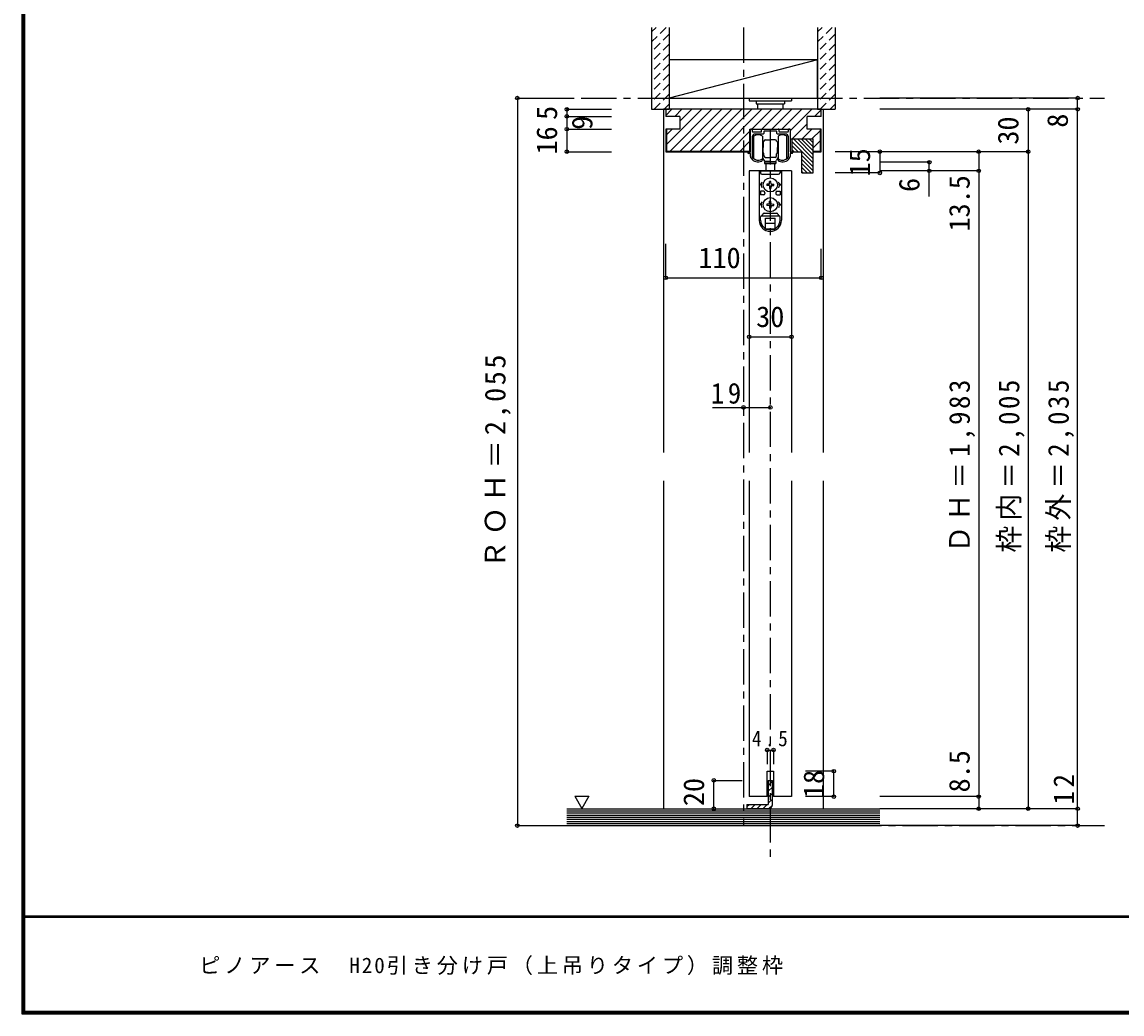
# Model space of a CAD drawing. Units: millimetres at full size, sheet at 1:5. Extents: x -973 to 977, y -718 to 696.
# Drawn here: x -973 to -195, y -701 to 1 of the extents above; entities that cross this region are included whole.
import ezdxf
from ezdxf.enums import TextEntityAlignment as Align

# ---------------------------------------------------------------- set-up
doc = ezdxf.new("R2010")
doc.units = ezdxf.units.MM
doc.header["$LTSCALE"] = 5
doc.header["$PDMODE"] = 32
doc.header["$PDSIZE"] = 2.5
doc.linetypes.add('CHAIN1', pattern=[8, 5, -1, 1, -1])
doc.linetypes.add('DASHED1', pattern=[1.8, 1.2, -0.6])
for name, color, linetype in [('0-1_通り芯', 4, 'CHAIN1'), ('0-2_柱', 7, 'Continuous'), ('0-3_仕上げ', 2, 'Continuous'), ('0-4_枠', 3, 'Continuous'), ('0-6_扉', 2, 'Continuous'), ('0-7_金物', 7, 'Continuous'), ('0-A_文字', 7, 'Continuous'), ('0-B_寸法', 7, 'Continuous'), ('0-C_ハッチ', 4, 'DASHED1'), ('F-1_枠', 6, 'Continuous'), ('F-A_文字', 7, 'Continuous')]:
    doc.layers.add(name, color=color, linetype=linetype)
doc.styles.add('ＭＳ ゴシック', font='')
doc.styles.get('ＭＳ ゴシック').set_extended_font_data('MS Gothic')

msp = doc.modelspace()

# ---------------------------------------------------------------- linework, layer by layer
at = {"layer": '0-1_通り芯'}
for p, q in [((-462.703, -2.5), (-462.703, -567.5)), ((-617.569, -52.5), (-207.203, -52.5)), ((-443.703, -74.5), (-443.703, -593.081)), ((-590.094, -567.5), (-207.203, -567.5))]:
    msp.add_line(p, q, dxfattribs=at)
at = {"layer": '0-2_柱'}
msp.add_line((-410.203, -25.5), (-515.203, -52.5), dxfattribs=at)
msp.add_lwpolyline([(-515.203, -52.5), (-410.203, -52.5), (-410.203, -25.5), (-515.203, -25.5)], close=True, dxfattribs=at)
at = {"layer": '0-3_仕上げ'}
for p, q in [((-515.203, -2.5), (-515.203, -60.5)), ((-397.703, -2.5), (-397.703, -60.5)), ((-587.703, -555.5), (-366.203, -555.5)), ((-587.703, -567.5), (-366.203, -567.5))]:
    msp.add_line(p, q, dxfattribs=at)
at = {"layer": '0-3_仕上げ', "color": 7}
for p, q in [((-587.703, -557), (-366.203, -557)), ((-587.703, -558.5), (-366.203, -558.5)), ((-587.703, -560), (-366.203, -560)), ((-587.703, -561.5), (-366.203, -561.5)), ((-587.703, -563), (-366.203, -563)), ((-587.703, -564.5), (-366.203, -564.5)), ((-587.703, -566), (-366.203, -566))]:
    msp.add_line(p, q, dxfattribs=at)
at = {"layer": '0-3_仕上げ'}
for points in [[(-527.703, -2.5), (-527.703, -60.5), (-515.203, -60.5)], [(-410.203, -2.5), (-410.203, -60.5), (-397.703, -60.5)]]:
    msp.add_lwpolyline(points, dxfattribs=at)
at = {"layer": '0-4_枠', "color": 4}
for p, q in [((-517.703, -60.5), (-519.203, -60.5)), ((-519.203, -60.5), (-519.203, -303.505)), ((-407.703, -60.5), (-406.203, -60.5)), ((-406.203, -60.5), (-406.203, -303.505)), ((-519.203, -323.505), (-519.203, -555.5)), ((-406.203, -323.505), (-406.203, -555.5))]:
    msp.add_line(p, q, dxfattribs=at)
at = {"layer": '0-4_枠'}
for p, q in [((-407.703, -65.5), (-407.703, -60.5)), ((-507.703, -65.5), (-517.703, -65.5)), ((-407.703, -65.5), (-417.703, -65.5)), ((-417.703, -74.5), (-417.703, -65.5)), ((-517.203, -74.5), (-517.203, -90)), ((-429.303, -81.5), (-429.303, -74.5)), ((-407.703, -74.5), (-417.703, -74.5)), ((-408.203, -90), (-408.203, -74.5)), ((-407.703, -90.5), (-407.703, -74.5)), ((-429.303, -81.5), (-413.303, -81.5)), ((-428.303, -90.5), (-428.303, -81.5)), ((-517.703, -90.5), (-458.103, -90.5)), ((-517.203, -90), (-458.103, -90)), ((-428.303, -90.5), (-421.303, -90.5)), ((-421.303, -105.5), (-421.303, -90.5)), ((-413.303, -90), (-408.203, -90)), ((-413.303, -90.5), (-407.703, -90.5))]:
    msp.add_line(p, q, dxfattribs=at)
for points in [[(-407.703, -60.5), (-517.703, -60.5), (-517.703, -65.5)], [(-507.703, -65.5), (-507.703, -74.5), (-517.703, -74.5), (-517.703, -90.5)], [(-458.103, -90.5), (-458.103, -74.5), (-429.303, -74.5)], [(-421.303, -105.5), (-413.303, -105.5), (-413.303, -81.5)]]:
    msp.add_lwpolyline(points, dxfattribs=at)
at = {"layer": '0-6_扉', "color": 6}
for p, q in [((-428.703, -104), (-458.703, -104)), ((-458.703, -104), (-458.703, -303.505)), ((-428.703, -104), (-428.703, -303.505)), ((-458.703, -323.505), (-458.703, -547)), ((-428.703, -323.505), (-428.703, -547)), ((-445.953, -547), (-458.703, -547)), ((-428.703, -547), (-441.453, -547))]:
    msp.add_line(p, q, dxfattribs=at)
msp.add_lwpolyline([(-445.953, -547), (-445.953, -529), (-441.453, -529), (-441.453, -547)], dxfattribs=at)
at = {"layer": '0-7_金物'}
for p, q in [((-458.703, -52.5), (-458.703, -54.5)), ((-428.703, -52.5), (-428.703, -54.5)), ((-458.703, -54.5), (-428.703, -54.5)), ((-452.703, -56.5), (-452.703, -60.5)), ((-434.703, -60.5), (-434.703, -56.5)), ((-433.703, -54.5), (-433.703, -56.5)), ((-457.703, -90.5), (-457.703, -75)), ((-457.203, -74.5), (-457.003, -74.5)), ((-456.503, -75), (-456.503, -76)), ((-456.003, -76.5), (-450.353, -76.5)), ((-449.853, -76), (-449.853, -75)), ((-449.353, -74.5), (-438.053, -74.5)), ((-448.353, -76.3), (-448.353, -77.7)), ((-439.053, -77.7), (-439.053, -76.3)), ((-437.553, -75), (-437.553, -76)), ((-437.053, -76.5), (-431.403, -76.5)), ((-430.903, -76), (-430.903, -75)), ((-430.403, -74.5), (-430.203, -74.5)), ((-456.503, -80), (-456.503, -94.123)), ((-455.303, -95.5), (-455.303, -79.5)), ((-448.653, -78), (-454.503, -78)), ((-449.303, -79.5), (-449.303, -87.5)), ((-449.303, -83.5), (-449.003, -83.5)), ((-449.303, -85), (-448.803, -85)), ((-448.803, -83.7), (-449.003, -83.5)), ((-449.003, -85), (-448.803, -84.8)), ((-448.803, -83.5), (-448.803, -87.5)), ((-448.703, -83.5), (-448.803, -83.5)), ((-447.203, -82), (-443.703, -82)), ((-440.203, -82), (-443.703, -82)), ((-432.903, -78), (-438.753, -78)), ((-438.703, -83.5), (-438.603, -83.5)), ((-438.603, -83.5), (-438.603, -87.5)), ((-438.603, -83.7), (-438.403, -83.5)), ((-438.403, -85), (-438.603, -84.8)), ((-438.103, -85), (-438.603, -85)), ((-438.103, -83.5), (-438.403, -83.5)), ((-438.103, -79.5), (-438.103, -87.5)), ((-432.103, -95.5), (-432.103, -79.5)), ((-430.903, -94.123), (-430.903, -80)), ((-459.103, -90.5), (-457.703, -90.5)), ((-457.703, -91.7), (-459.103, -91.7)), ((-457.703, -93.966), (-457.703, -91.7)), ((-449.303, -87.5), (-449.303, -95.5)), ((-449.303, -90), (-448.803, -90)), ((-449.303, -91.5), (-449.003, -91.5)), ((-448.803, -90.2), (-449.003, -90)), ((-448.803, -91.3), (-449.003, -91.5)), ((-448.803, -91.5), (-448.803, -87.5)), ((-448.703, -91.5), (-448.803, -91.5)), ((-448.203, -93.5), (-448.203, -92)), ((-439.203, -93.5), (-439.203, -92)), ((-438.703, -91.5), (-438.603, -91.5)), ((-438.603, -91.5), (-438.603, -87.5)), ((-438.603, -90.2), (-438.403, -90)), ((-438.103, -90), (-438.603, -90)), ((-438.603, -91.3), (-438.403, -91.5)), ((-438.103, -91.5), (-438.403, -91.5)), ((-438.103, -87.5), (-438.103, -95.5)), ((-449.203, -96), (-449.203, -96.257)), ((-447.703, -97.8), (-447.703, -98.8)), ((-439.703, -97.8), (-447.703, -97.8)), ((-447.703, -98.8), (-439.703, -98.8)), ((-447.203, -94.5), (-443.703, -94.5)), ((-443.703, -97.5), (-447.203, -97.5)), ((-446.703, -97.5), (-446.703, -97.8)), ((-446.703, -104), (-446.703, -98.8)), ((-440.203, -94.5), (-443.703, -94.5)), ((-443.703, -97.5), (-440.203, -97.5)), ((-440.703, -97.5), (-440.703, -97.8)), ((-440.703, -98.8), (-440.703, -104)), ((-439.703, -97.8), (-439.703, -98.8)), ((-438.203, -96.257), (-438.203, -96)), ((-451.602, -104), (-451.602, -138.9)), ((-451.56, -104), (-435.76, -104)), ((-450.602, -104), (-450.602, -105.5)), ((-449.602, -106.5), (-437.802, -106.5)), ((-436.802, -104), (-436.802, -105.5)), ((-435.802, -104), (-435.802, -138.9)), ((-449.359, -112), (-451.202, -114)), ((-450.102, -114), (-451.202, -114)), ((-444.222, -113.48), (-446.152, -113.514)), ((-446.152, -113.514), (-446.152, -114.486)), ((-444.222, -114.52), (-446.152, -114.486)), ((-444.222, -113.48), (-444.188, -111.55)), ((-444.222, -114.52), (-444.188, -116.45)), ((-443.216, -111.55), (-444.188, -111.55)), ((-444.188, -116.45), (-443.216, -116.45)), ((-443.182, -113.48), (-443.216, -111.55)), ((-443.182, -114.52), (-443.216, -116.45)), ((-443.182, -113.48), (-441.252, -113.514)), ((-443.182, -114.52), (-441.252, -114.486)), ((-441.252, -114.486), (-441.252, -113.514)), ((-438.045, -112), (-436.202, -114)), ((-437.302, -114), (-436.202, -114)), ((-450.602, -118.5), (-450.602, -121)), ((-448.602, -118.5), (-450.602, -118.5)), ((-448.602, -121), (-450.602, -121)), ((-447.602, -119.5), (-447.602, -120)), ((-439.802, -119.5), (-439.802, -120)), ((-438.802, -118.5), (-436.802, -118.5)), ((-438.802, -121), (-436.802, -121)), ((-436.802, -118.5), (-436.802, -121)), ((-449.359, -126), (-451.202, -128)), ((-450.102, -128), (-451.202, -128)), ((-444.222, -127.48), (-446.152, -127.514)), ((-446.152, -127.514), (-446.152, -128.486)), ((-444.222, -128.52), (-446.152, -128.486)), ((-444.222, -127.48), (-444.188, -125.55)), ((-444.222, -128.52), (-444.188, -130.45)), ((-443.216, -125.55), (-444.188, -125.55)), ((-444.188, -130.45), (-443.216, -130.45)), ((-443.182, -127.48), (-443.216, -125.55)), ((-443.182, -128.52), (-443.216, -130.45)), ((-443.182, -127.48), (-441.252, -127.514)), ((-443.182, -128.52), (-441.252, -128.486)), ((-441.252, -128.486), (-441.252, -127.514)), ((-438.045, -126), (-436.202, -128)), ((-437.302, -128), (-436.202, -128)), ((-450.602, -138.9), (-450.602, -136.5)), ((-450.102, -136), (-437.302, -136)), ((-448.102, -134), (-439.302, -134)), ((-447.202, -137.5), (-440.202, -137.5)), ((-447.202, -144.846), (-447.202, -137.5)), ((-440.202, -144.846), (-440.202, -137.5)), ((-436.802, -138.9), (-436.802, -136.5)), ((-447.202, -141), (-440.202, -141)), ((-446.73, -145.1), (-440.674, -145.1))]:
    msp.add_line(p, q, dxfattribs=at)
at = {"layer": '0-7_金物', "color": 3}
for p, q in [((-445.203, -535.5), (-442.203, -535.5)), ((-445.203, -535.5), (-445.203, -552.5)), ((-442.203, -552.5), (-442.203, -535.5)), ((-460.203, -552.5), (-460.203, -555.5)), ((-460.203, -552.5), (-445.203, -552.5)), ((-445.203, -555.5), (-460.203, -555.5))]:
    msp.add_line(p, q, dxfattribs=at)
at = {"layer": '0-7_金物'}
for points in [[(-453.703, -54.5), (-453.703, -56.5), (-433.703, -56.5)], [(-439.353, -76), (-443.403, -76), (-443.703, -75.7), (-444.003, -76), (-448.053, -76)], [(-429.703, -75), (-429.703, -90.5), (-428.303, -90.5)], [(-428.303, -91.7), (-429.703, -91.7), (-429.703, -93.966)]]:
    msp.add_lwpolyline(points, dxfattribs=at)
for centre in [(-443.702, -114), (-443.702, -128)]:
    msp.add_circle(centre, 5, dxfattribs=at)
for centre, radius, start, end in [((-457.203, -75), 0.5, 90, 180), ((-457.003, -75), 0.5, 360, 90), ((-456.003, -76), 0.5, 180, 270), ((-450.353, -76), 0.5, 270, 0), ((-449.353, -75), 0.5, 90, 180), ((-448.653, -77.7), 0.3, 270, 360), ((-448.053, -76.3), 0.3, 90, 180), ((-439.353, -76.3), 0.3, 0, 90), ((-438.753, -77.7), 0.3, 180, 270), ((-438.053, -75), 0.5, 0, 90), ((-437.053, -76), 0.5, 180, 270), ((-431.403, -76), 0.5, 270, 360), ((-430.403, -75), 0.5, 90, 180), ((-430.203, -75), 0.5, 0, 90), ((-454.503, -80), 2, 90, 180), ((-452.303, -83.5), 5, 53.1301, 126.8699), ((-448.703, -83), 0.5, 270, 0), ((-447.203, -83), 1, 90, 180), ((-440.203, -83), 1, 0, 90), ((-438.703, -83), 0.5, 180, 270), ((-435.103, -83.5), 5, 53.1301, 126.8699), ((-432.903, -80), 2, 0, 90), ((-459.103, -91.1), 0.6, 90, 270), ((-448.703, -92), 0.5, 0, 90), ((-438.703, -92), 0.5, 90, 180), ((-428.303, -91.1), 0.6, 270, 90), ((-455.703, -93.966), 2, 180, 215.95057), ((-452.303, -91.5), 6.2, 215.95057, 293.81884), ((-456.203, -94.123), 0.3, 180, 213.92311), ((-452.303, -91.5), 5, 213.92311, 301.89079), ((-452.303, -91.5), 5, 233.1301, 306.8699), ((-450.203, -96.257), 1, 293.81884, 0), ((-449.503, -96), 0.3, 360, 121.89079), ((-450.203, -96.5), 2, 0, 63.25632), ((-447.203, -93.5), 1, 180, 270), ((-447.203, -96.5), 1, 180, 270), ((-440.203, -93.5), 1, 270, 0), ((-440.203, -96.5), 1, 270, 0), ((-437.203, -96.5), 2, 116.74368, 180), ((-437.903, -96), 0.3, 58.10921, 180), ((-437.203, -96.257), 1, 180, 246.18116), ((-435.103, -91.5), 5, 233.1301, 306.8699), ((-435.103, -91.5), 5, 238.10921, 326.07689), ((-435.103, -91.5), 6.2, 246.18116, 324.04943), ((-431.203, -94.123), 0.3, 326.07689, 360), ((-431.703, -93.966), 2, 324.04943, 360), ((-449.602, -105.5), 1, 180, 270), ((-437.802, -105.5), 1, 270, 0), ((-443.702, -114), 6.4, 167.82427, 198.20996), ((-443.702, -114), 6.4, 341.79004, 12.17573), ((-448.602, -119.5), 1, 0, 90), ((-448.602, -120), 1, 270, 0), ((-438.802, -119.5), 1, 90, 180), ((-438.802, -120), 1, 180, 270), ((-443.702, -128), 6.4, 167.82427, 198.20996), ((-443.702, -128), 6.4, 341.79004, 12.17573), ((-443.702, -139.1), 7.9, 180, 0), ((-450.102, -136.5), 0.5, 90, 180), ((-443.702, -138.9), 6.9, 180, 0), ((-450.102, -135), 1, 270, 0), ((-448.102, -135), 1, 90, 180), ((-439.302, -135), 1, 0, 90), ((-437.302, -135), 1, 180, 270), ((-437.302, -136.5), 0.5, 0, 90)]:
    msp.add_arc(centre, radius, start, end, dxfattribs=at)
at = {"layer": '0-7_金物', "color": 3}
msp.add_arc((-445.203, -552.5), 3, 270, 0, dxfattribs=at)
at = {"layer": '0-A_文字'}
msp.add_line((-582.138, -546.686), (-577.138, -555.347), dxfattribs=at)
msp.add_lwpolyline([(-582.138, -546.686), (-572.138, -546.686), (-577.138, -555.347)], dxfattribs=at)
at = {"layer": '0-B_寸法', "color": 4}
for p, q in [((-622.703, -52.5), (-587.703, -52.5)), ((-622.703, -52.5), (-622.703, -567.5)), ((-226.203, -52.5), (-366.203, -52.5)), ((-226.203, -60.5), (-226.203, -52.5)), ((-587.703, -60.5), (-556.203, -60.5)), ((-587.703, -60.5), (-587.703, -65.5)), ((-226.203, -60.5), (-366.203, -60.5)), ((-261.203, -60.5), (-261.203, -555.5)), ((-226.203, -567.5), (-226.203, -60.5)), ((-587.703, -65.5), (-556.203, -65.5)), ((-587.703, -65.5), (-587.703, -74.5)), ((-587.703, -74.5), (-556.203, -74.5)), ((-587.703, -74.5), (-587.703, -90.5)), ((-587.703, -90.5), (-556.203, -90.5)), ((-366.203, -90.5), (-397.703, -90.5)), ((-366.203, -90.5), (-366.203, -105.5)), ((-261.203, -90.5), (-366.203, -90.5)), ((-296.203, -90.5), (-296.203, -555.5)), ((-331.203, -98), (-366.203, -98)), ((-331.203, -122.123), (-331.203, -98)), ((-366.203, -105.5), (-397.703, -105.5)), ((-296.203, -104), (-366.203, -104)), ((-517.703, -179.804), (-517.703, -155.746)), ((-407.703, -179.804), (-407.703, -159.246)), ((-517.703, -179.804), (-407.703, -179.804)), ((-458.703, -221.5), (-428.703, -221.5)), ((-484.703, -271.5), (-443.703, -271.5)), ((-445.953, -514), (-445.953, -524)), ((-445.953, -514), (-441.453, -514)), ((-441.453, -514), (-441.453, -524)), ((-398.703, -529), (-418.703, -529)), ((-398.703, -547), (-398.703, -529)), ((-483.703, -535.5), (-463.703, -535.5)), ((-483.703, -555.5), (-483.703, -535.5)), ((-398.703, -547), (-418.703, -547)), ((-296.203, -547), (-366.203, -547)), ((-483.703, -555.5), (-463.703, -555.5)), ((-226.203, -555.5), (-366.203, -555.5)), ((-622.703, -567.5), (-587.703, -567.5)), ((-226.203, -567.5), (-366.203, -567.5))]:
    msp.add_line(p, q, dxfattribs=at)
at = {"layer": '0-B_寸法'}
for p in [(-622.703, -52.5), (-226.203, -52.5), (-587.703, -60.5), (-261.203, -60.5), (-226.203, -60.5), (-587.703, -65.5), (-587.703, -74.5), (-587.703, -90.5), (-366.203, -90.5), (-296.203, -90.5), (-261.203, -90.5), (-331.203, -98), (-366.203, -105.5), (-331.203, -104), (-296.203, -104), (-517.703, -179.804), (-407.703, -179.804), (-458.703, -221.5), (-428.703, -221.5), (-462.703, -271.5), (-443.703, -271.5), (-445.953, -514), (-441.453, -514), (-398.703, -529), (-483.703, -535.5), (-398.703, -547), (-296.203, -547), (-483.703, -555.5), (-296.203, -555.5), (-261.203, -555.5), (-261.203, -555.5), (-226.203, -555.5), (-622.703, -567.5), (-226.203, -567.5)]:
    msp.add_point(p, dxfattribs=at)
at = {"layer": '0-C_ハッチ'}
for p, q in [((-517.421, -2.5), (-527.703, -12.782)), ((-524.492, -2.5), (-527.703, -5.711)), ((-515.203, -7.353), (-527.703, -19.853)), ((-399.921, -2.5), (-410.203, -12.782)), ((-406.992, -2.5), (-410.203, -5.711)), ((-397.703, -7.353), (-410.203, -19.853)), ((-515.203, -14.424), (-527.703, -26.924)), ((-397.703, -14.424), (-410.203, -26.924)), ((-515.203, -21.495), (-527.703, -33.995)), ((-397.703, -21.495), (-410.203, -33.995)), ((-515.203, -28.566), (-527.703, -41.066)), ((-397.703, -28.566), (-410.203, -41.066)), ((-515.203, -35.637), (-527.703, -48.137)), ((-397.703, -35.637), (-410.203, -48.137)), ((-515.203, -42.709), (-527.703, -55.209)), ((-397.703, -42.709), (-410.203, -55.209)), ((-515.203, -49.78), (-525.923, -60.5)), ((-397.703, -49.78), (-408.423, -60.5)), ((-515.203, -56.851), (-518.852, -60.5)), ((-397.703, -56.851), (-401.352, -60.5))]:
    msp.add_line(p, q, dxfattribs=at)
at = {"layer": '0-C_ハッチ', "linetype": 'Continuous'}
for p, q in [((-517.703, -64.8), (-513.403, -60.5)), ((-517.203, -85.513), (-492.19, -60.5)), ((-514.619, -90), (-485.119, -60.5)), ((-511.332, -65.5), (-506.332, -60.5)), ((-507.703, -68.942), (-499.261, -60.5)), ((-507.548, -90), (-478.048, -60.5)), ((-500.477, -90), (-470.977, -60.5)), ((-493.406, -90), (-463.906, -60.5)), ((-486.335, -90), (-456.835, -60.5)), ((-479.264, -90), (-449.764, -60.5)), ((-456.692, -74.5), (-442.692, -60.5)), ((-449.621, -74.5), (-435.621, -60.5)), ((-442.55, -74.5), (-428.55, -60.5)), ((-435.479, -74.5), (-421.479, -60.5)), ((-429.303, -75.395), (-414.408, -60.5)), ((-412.337, -65.5), (-407.703, -60.866)), ((-517.203, -78.442), (-513.261, -74.5)), ((-472.192, -90), (-458.103, -75.911)), ((-428.337, -81.5), (-417.703, -70.866)), ((-421.266, -81.5), (-414.266, -74.5)), ((-414.195, -81.5), (-408.203, -75.508)), ((-465.121, -90), (-458.103, -82.982)), ((-428.303, -83.425), (-413.303, -98.425)), ((-427.399, -81.5), (-413.303, -95.597)), ((-424.571, -81.5), (-413.303, -92.768)), ((-421.743, -81.5), (-413.303, -89.94)), ((-418.914, -81.5), (-413.303, -87.111)), ((-416.086, -81.5), (-413.303, -84.283)), ((-413.303, -87.679), (-408.203, -82.579)), ((-428.303, -86.253), (-424.056, -90.5)), ((-428.303, -89.082), (-426.885, -90.5)), ((-421.303, -93.253), (-413.303, -101.253)), ((-408.553, -90), (-408.203, -89.65)), ((-421.303, -96.082), (-413.303, -104.082)), ((-421.303, -98.91), (-414.713, -105.5)), ((-421.303, -101.739), (-417.542, -105.5)), ((-421.303, -104.567), (-420.37, -105.5)), ((-445.203, -538.982), (-442.203, -535.982)), ((-445.203, -543.225), (-442.203, -540.225)), ((-445.203, -547.468), (-442.203, -544.468)), ((-460.203, -553.982), (-458.721, -552.5)), ((-457.478, -555.5), (-454.478, -552.5)), ((-453.235, -555.5), (-450.235, -552.5)), ((-448.993, -555.5), (-445.993, -552.5)), ((-445.203, -551.71), (-442.203, -548.71)), ((-444.709, -555.459), (-442.243, -552.993))]:
    msp.add_line(p, q, dxfattribs=at)
at = {"layer": 'F-1_枠'}
for p, q in [((-973.347, 695.833), (-973.347, -700.833)), ((-972.514, 695.833), (-972.514, -700.833)), ((-971.68, 695.833), (-971.68, -700.833)), ((976.653, -631.667), (-973.347, -631.667)), ((976.653, -632.5), (-973.347, -632.5)), ((976.653, -699.167), (-973.347, -699.167)), ((976.653, -700), (-973.347, -700)), ((976.653, -700.833), (-973.347, -700.833))]:
    msp.add_line(p, q, dxfattribs=at)

# ---------------------------------------------------------------- texts
at = {"layer": '0-B_寸法', "style": 'ＭＳ ゴシック'}
for s, p in [('5', (-590.203, -68)), ('9', (-565.203, -75)), ('30', (-263.703, -85.5)), ('8', (-228.703, -73.5)), ('16', (-590.203, -92.5)), ('15', (-368.703, -108)), ('13.5', (-298.203, -147)), ('6', (-333.703, -118.995)), ('8.5', (-298.203, -544)), ('18', (-401.203, -548)), ('20', (-486.203, -553.707))]:
    msp.add_text(s, height=14.66, rotation=90, dxfattribs=at).set_placement(p, align=Align.BOTTOM_LEFT)
for s, p in [('110', (-494.585, -177.304)), ('30', (-453.703, -219))]:
    msp.add_text(s, height=14.66, dxfattribs=at).set_placement(p, align=Align.BOTTOM_LEFT)
at = {"layer": '0-B_寸法', "char_height": 14.66, "attachment_point": 7, "rotation": 90, "style": 'ＭＳ ゴシック'}
for s, insert in [('\\T1.18;ＲＯＨ＝2,055', (-627.344, -385.5)), ('\\T1.19;\\W0.95;ＤＨ＝1,983', (-298.703, -374.25)), ('\\T1.19;\\W0.95;枠内＝2,005', (-263.703, -374.25)), ('\\T1.19;\\W0.95;枠外＝2,035', (-228.703, -374.25)), ('\\T1.27;\\W0.95;12', (-228.703, -552.5))]:
    msp.add_mtext(s, dxfattribs=dict(at, insert=insert))
at = {"layer": '0-B_寸法', "attachment_point": 7, "style": 'ＭＳ ゴシック'}
for s, insert, char_height in [('\\T1.27;\\W0.95;19', (-485.828, -269), 14.66), ('\\T1.38;\\W0.9;4.5', (-456.703, -511.5), 11)]:
    msp.add_mtext(s, dxfattribs=dict(at, insert=insert, char_height=char_height))
at = {"layer": 'F-A_文字', "insert": (-847.938, -673.333), "char_height": 11, "attachment_point": 7, "style": 'ＭＳ ゴシック'}
msp.add_mtext('\\T1.18;ピノアース\u3000H20引き分け戸（上吊りタイプ）調整枠', dxfattribs=at)

doc.saveas('drawing.dxf')
